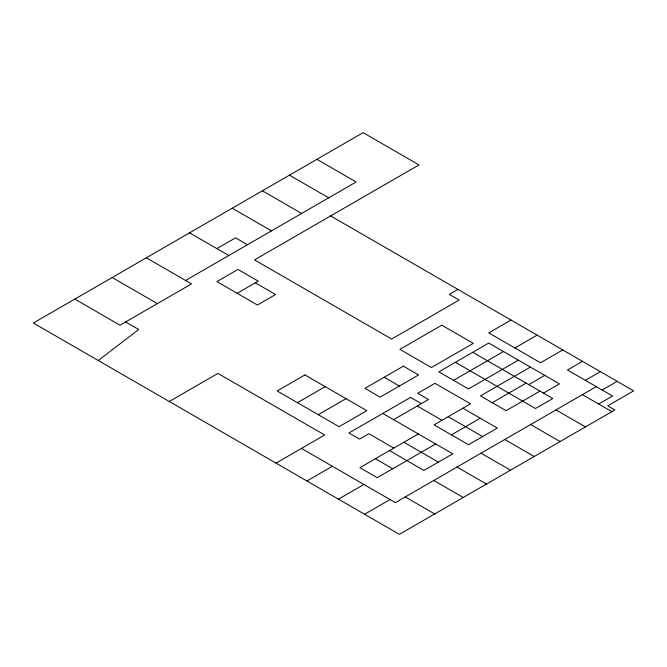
<?xml version="1.0" encoding="UTF-8"?>
<svg xmlns="http://www.w3.org/2000/svg" width="667" height="667" viewBox="0 0 667 667"><rect width="100%" height="100%" fill="white"/><g stroke="black" fill="none" stroke-linecap="round" stroke-linejoin="round"><path stroke-width="1" d="M98.291 360.522L138.694 329.498L125.621 321.953M216.875 248.624L235.551 237.844L247.474 244.722M185.576 280.465L356.153 181.983L316.9 159.321M237.152 293.297L258.229 281.124L237.969 269.426L216.892 281.599L257.429 305.002L275.571 294.531L255.294 282.825M169.268 401.501L217.942 373.403L324.671 435.017L275.996 463.123M457.904 289.395L449.275 294.372L459.146 300.075L391.637 339.044L254.511 259.88L418.993 164.916L363.106 132.65L33.35 323.028L399.375 534.35L614.849 409.947L607.712 405.828L633.65 390.862L330.649 215.925M297.457 402.668L325.204 386.652M318.267 414.682L346.015 398.666M510.997 320.043L488.761 332.883L540.52 362.773L562.765 349.933M453.543 380.332L503.435 351.526M514.907 347.982L537.143 335.142M393.605 419.668L428.497 399.525L417.692 393.288L434.984 383.308L470.502 403.81L434.067 424.854L468.484 444.722L497.299 428.089L462.881 408.212M306.945 480.99L332.408 466.291M518.376 360.155L468.484 388.961L438.869 371.861L488.761 343.055L559.471 383.875L543.455 393.121M530.382 367.083L480.49 395.89L506.103 410.68L539.987 391.112M418.317 433.942L359.888 467.675L377.23 477.689L435.668 443.955M492.229 402.668L526.113 383.108M528.781 384.642L544.789 375.404M338.427 499.166L363.89 484.467M451.409 434.867L480.223 418.226M582.508 361.331L567.475 370.01L612.564 396.048L598.691 404.052M585.351 380.332L600.383 371.652M364.582 514.265L390.037 499.566M596.29 386.652L395.373 502.643L301.459 448.416M602.159 390.037L617.192 381.357M289.453 175.171L328.706 197.832M262.389 190.795L301.642 213.457M582.416 394.656L611.872 411.664M232.241 208.204L271.486 230.857M472.753 352.293L552.793 398.507L535.451 408.521L455.411 362.306M556.003 409.905L585.459 426.913M530.649 424.546L560.113 441.554M189.553 232.85L228.798 255.511M504.769 439.486L534.234 456.495M384.167 377.247L399.375 386.035M448.207 416.683L482.625 436.56M421.369 403.643L410.564 397.407L348.966 432.966L359.555 439.078L368.851 433.717L393.78 448.107M417.259 406.011L441.971 420.285M146.323 257.804L191.529 283.9L120.018 325.188L74.821 299.091M481.024 453.193L510.48 470.202M382.8 413.432L452.743 453.81L423.929 470.452L389.503 450.575M457.012 467.058L486.468 484.067M403.91 442.254L438.336 462.131M112.173 277.522L157.37 303.618M433.8 480.465L463.257 497.474M375.363 458.738L392.705 468.751M405.244 496.94L434.709 513.949M304.927 374.937L277.172 390.962L339.078 426.697L366.825 410.68L304.927 374.937M441.804 325.188L399.908 349.366L431.399 367.542L473.287 343.363L441.804 325.188M403.377 366.158L364.957 388.344L380.165 397.123L418.584 374.937L403.377 366.158"/></g></svg>
